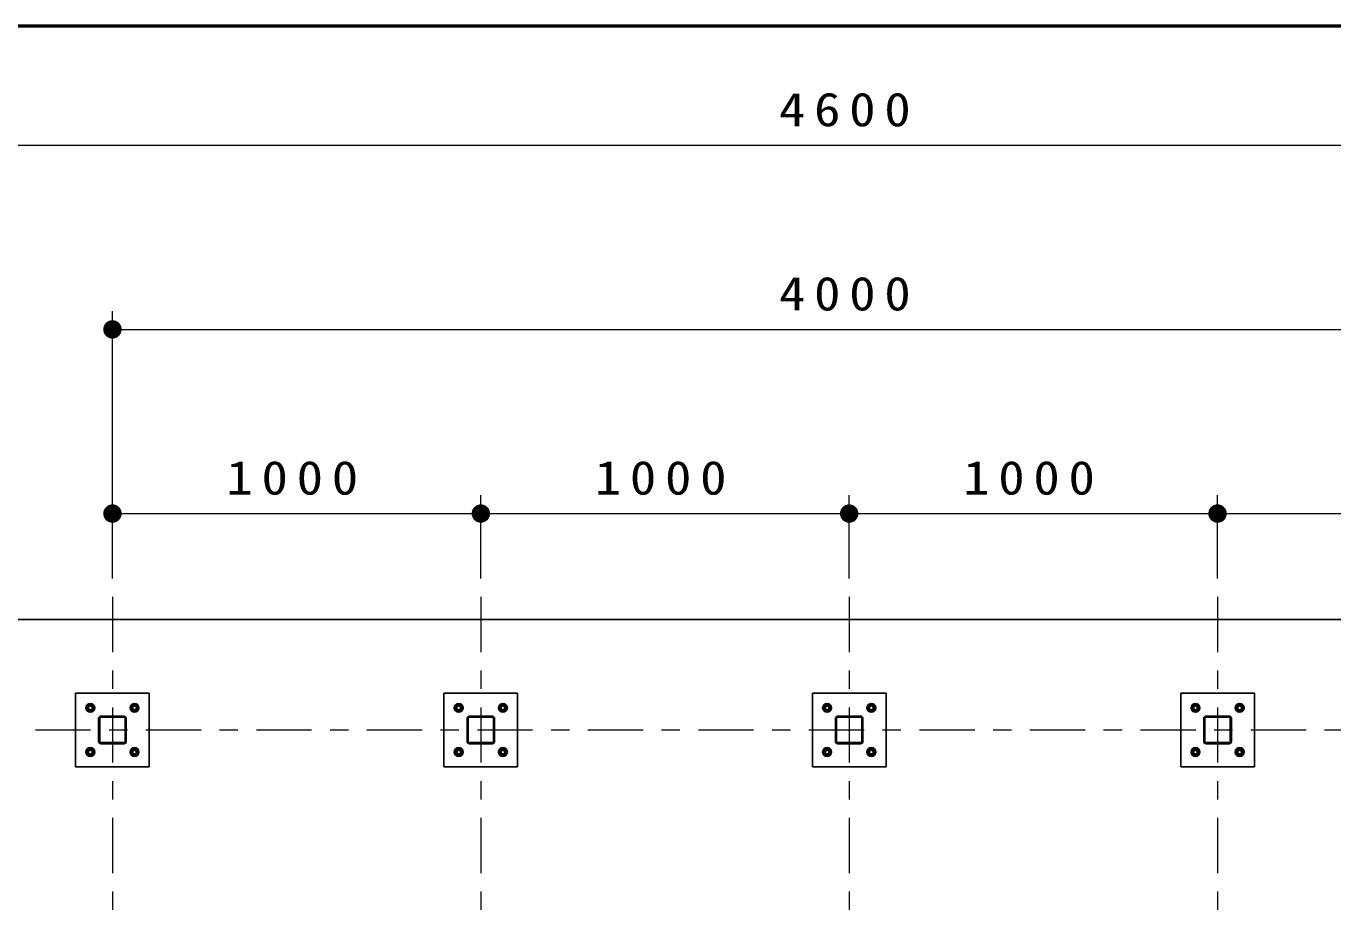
# Model space of a CAD drawing. Units: millimetres on the paper, scale 1:50. Extents: x -365 to 0, y 0 to 257.
# Drawn here: x -143.8 to -72.8, y 208.5 to 257 of the extents above; entities that cross this region are included whole.
import ezdxf

# ---------------------------------------------------------------- set-up
doc = ezdxf.new("R2010")
doc.units = ezdxf.units.MM
doc.linetypes.add('USER2', pattern=[6, 3, -1, 1, -1])
doc.layers.add('LY_1', color=7, linetype='Continuous', lineweight=25)
doc.layers.add('LY_2', color=7, linetype='Continuous', lineweight=13)
doc.styles.add('ＭＳ ゴシック', font='')
doc.styles.get('ＭＳ ゴシック').set_extended_font_data('MS Gothic')

# ---------------------------------------------------------------- blocks, each defined once
blk = doc.blocks.new('filled_dot')
at = {"color": 0, "linetype": 'Continuous', "lineweight": -2, "const_width": 1.25}
blk.add_lwpolyline([(-0.625, 0, 1), (0.625, 0, 1)], format="xyb", close=True, dxfattribs=at)

msp = doc.modelspace()

# ---------------------------------------------------------------- linework, layer by layer
at = {"layer": 'LY_1', "lineweight": 13}
for p, q in [((-145.105, 250.531), (-53.105, 250.531)), ((-139.105, 227.005), (-139.105, 241.531)), ((-139.105, 240.531), (-59.105, 240.531)), ((-139.105, 227.005), (-139.105, 231.531)), ((-119.105, 227.005), (-119.105, 231.531)), ((-99.105, 227.005), (-99.105, 231.531)), ((-79.105, 227.005), (-79.105, 231.531)), ((-139.105, 230.531), (-119.105, 230.531)), ((-119.105, 230.531), (-99.105, 230.531)), ((-99.105, 230.531), (-79.105, 230.531)), ((-79.105, 230.531), (-59.105, 230.531))]:
    msp.add_line(p, q, dxfattribs=at)
at = {"layer": 'LY_1', "color": 2, "linetype": 'USER2', "lineweight": 13}
for p, q in [((-139.105, 226.005), (-139.105, 174.184)), ((-119.105, 226.005), (-119.105, 174.184)), ((-99.105, 226.005), (-99.105, 174.184)), ((-79.105, 226.005), (-79.105, 174.184)), ((-143.292, 218.781), (-54.918, 218.781))]:
    msp.add_line(p, q, dxfattribs=at)
at = {"layer": 'LY_1', "color": 131}
msp.add_line((-145.105, 224.781), (-53.105, 224.781), dxfattribs=at)
at = {"layer": 'LY_1', "color": 4}
for p, q in [((-137.105, 220.781), (-141.105, 220.781)), ((-141.105, 220.781), (-141.105, 216.781)), ((-137.105, 216.781), (-137.105, 220.781)), ((-117.105, 220.781), (-121.105, 220.781)), ((-121.105, 220.781), (-121.105, 216.781)), ((-117.105, 216.781), (-117.105, 220.781)), ((-97.105, 220.781), (-101.105, 220.781)), ((-101.105, 220.781), (-101.105, 216.781)), ((-97.105, 216.781), (-97.105, 220.781)), ((-77.105, 220.781), (-81.105, 220.781)), ((-81.105, 220.781), (-81.105, 216.781)), ((-77.105, 216.781), (-77.105, 220.781)), ((-141.105, 216.781), (-137.105, 216.781)), ((-121.105, 216.781), (-117.105, 216.781)), ((-101.105, 216.781), (-97.105, 216.781)), ((-81.105, 216.781), (-77.105, 216.781))]:
    msp.add_line(p, q, dxfattribs=at)
at = {"layer": 'LY_1'}
for p, q in [((-140.414, 220.171), (-140.524, 219.981)), ((-140.524, 219.981), (-140.414, 219.791)), ((-140.195, 220.171), (-140.414, 220.171)), ((-140.085, 219.981), (-140.195, 220.171)), ((-140.195, 219.791), (-140.085, 219.981)), ((-137.905, 220.2), (-138.095, 220.091)), ((-138.095, 220.091), (-138.095, 219.871)), ((-137.715, 220.091), (-137.905, 220.2)), ((-137.715, 219.871), (-137.715, 220.091)), ((-120.414, 220.171), (-120.524, 219.981)), ((-120.524, 219.981), (-120.414, 219.791)), ((-120.195, 220.171), (-120.414, 220.171)), ((-120.085, 219.981), (-120.195, 220.171)), ((-120.195, 219.791), (-120.085, 219.981)), ((-117.905, 220.2), (-118.095, 220.091)), ((-118.095, 220.091), (-118.095, 219.871)), ((-117.715, 220.091), (-117.905, 220.2)), ((-117.715, 219.871), (-117.715, 220.091)), ((-100.414, 220.171), (-100.524, 219.981)), ((-100.524, 219.981), (-100.414, 219.791)), ((-100.195, 220.171), (-100.414, 220.171)), ((-100.085, 219.981), (-100.195, 220.171)), ((-100.195, 219.791), (-100.085, 219.981)), ((-97.905, 220.2), (-98.095, 220.091)), ((-98.095, 220.091), (-98.095, 219.871)), ((-97.715, 220.091), (-97.905, 220.2)), ((-97.715, 219.871), (-97.715, 220.091)), ((-80.414, 220.171), (-80.524, 219.981)), ((-80.524, 219.981), (-80.414, 219.791)), ((-80.195, 220.171), (-80.414, 220.171)), ((-80.085, 219.981), (-80.195, 220.171)), ((-80.195, 219.791), (-80.085, 219.981)), ((-77.905, 220.2), (-78.095, 220.091)), ((-78.095, 220.091), (-78.095, 219.871)), ((-77.715, 220.091), (-77.905, 220.2)), ((-77.715, 219.871), (-77.715, 220.091)), ((-140.414, 219.791), (-140.195, 219.791)), ((-138.095, 219.871), (-137.905, 219.761)), ((-137.905, 219.761), (-137.715, 219.871)), ((-120.414, 219.791), (-120.195, 219.791)), ((-118.095, 219.871), (-117.905, 219.761)), ((-117.905, 219.761), (-117.715, 219.871)), ((-100.414, 219.791), (-100.195, 219.791)), ((-98.095, 219.871), (-97.905, 219.761)), ((-97.905, 219.761), (-97.715, 219.871)), ((-80.414, 219.791), (-80.195, 219.791)), ((-78.095, 219.871), (-77.905, 219.761)), ((-77.905, 219.761), (-77.715, 219.871)), ((-140.305, 217.8), (-140.495, 217.691)), ((-140.495, 217.691), (-140.495, 217.471)), ((-140.495, 217.471), (-140.305, 217.361)), ((-140.115, 217.691), (-140.305, 217.8)), ((-140.305, 217.361), (-140.115, 217.471)), ((-140.115, 217.471), (-140.115, 217.691)), ((-138.014, 217.771), (-138.124, 217.581)), ((-138.124, 217.581), (-138.014, 217.391)), ((-137.795, 217.771), (-138.014, 217.771)), ((-138.014, 217.391), (-137.795, 217.391)), ((-137.685, 217.581), (-137.795, 217.771)), ((-137.795, 217.391), (-137.685, 217.581)), ((-120.305, 217.8), (-120.495, 217.691)), ((-120.495, 217.691), (-120.495, 217.471)), ((-120.495, 217.471), (-120.305, 217.361)), ((-120.115, 217.691), (-120.305, 217.8)), ((-120.305, 217.361), (-120.115, 217.471)), ((-120.115, 217.471), (-120.115, 217.691)), ((-118.014, 217.771), (-118.124, 217.581)), ((-118.124, 217.581), (-118.014, 217.391)), ((-117.795, 217.771), (-118.014, 217.771)), ((-118.014, 217.391), (-117.795, 217.391)), ((-117.685, 217.581), (-117.795, 217.771)), ((-117.795, 217.391), (-117.685, 217.581)), ((-100.305, 217.8), (-100.495, 217.691)), ((-100.495, 217.691), (-100.495, 217.471)), ((-100.495, 217.471), (-100.305, 217.361)), ((-100.115, 217.691), (-100.305, 217.8)), ((-100.305, 217.361), (-100.115, 217.471)), ((-100.115, 217.471), (-100.115, 217.691)), ((-98.014, 217.771), (-98.124, 217.581)), ((-98.124, 217.581), (-98.014, 217.391)), ((-97.795, 217.771), (-98.014, 217.771)), ((-98.014, 217.391), (-97.795, 217.391)), ((-97.685, 217.581), (-97.795, 217.771)), ((-97.795, 217.391), (-97.685, 217.581)), ((-80.305, 217.8), (-80.495, 217.691)), ((-80.495, 217.691), (-80.495, 217.471)), ((-80.495, 217.471), (-80.305, 217.361)), ((-80.115, 217.691), (-80.305, 217.8)), ((-80.305, 217.361), (-80.115, 217.471)), ((-80.115, 217.471), (-80.115, 217.691)), ((-78.014, 217.771), (-78.124, 217.581)), ((-78.124, 217.581), (-78.014, 217.391)), ((-77.795, 217.771), (-78.014, 217.771)), ((-78.014, 217.391), (-77.795, 217.391)), ((-77.685, 217.581), (-77.795, 217.771)), ((-77.795, 217.391), (-77.685, 217.581))]:
    msp.add_line(p, q, dxfattribs=at)
at = {"layer": 'LY_1', "color": 3}
for p, q in [((-139.855, 219.403), (-139.855, 218.159)), ((-139.791, 218.159), (-139.791, 219.403)), ((-138.483, 219.531), (-139.727, 219.531)), ((-138.483, 219.467), (-139.727, 219.467)), ((-138.419, 218.159), (-138.419, 219.403)), ((-138.355, 218.159), (-138.355, 219.403)), ((-119.855, 218.159), (-119.855, 219.403)), ((-119.791, 218.159), (-119.791, 219.403)), ((-119.727, 219.531), (-118.483, 219.531)), ((-119.727, 219.467), (-118.483, 219.467)), ((-118.419, 218.159), (-118.419, 219.403)), ((-118.355, 219.403), (-118.355, 218.159)), ((-99.855, 218.159), (-99.855, 219.403)), ((-99.791, 218.159), (-99.791, 219.403)), ((-99.727, 219.531), (-98.483, 219.531)), ((-99.727, 219.467), (-98.483, 219.467)), ((-98.419, 218.159), (-98.419, 219.403)), ((-98.355, 219.403), (-98.355, 218.159)), ((-79.855, 219.403), (-79.855, 218.159)), ((-79.791, 218.159), (-79.791, 219.403)), ((-78.483, 219.531), (-79.727, 219.531)), ((-78.483, 219.467), (-79.727, 219.467)), ((-78.419, 218.159), (-78.419, 219.403)), ((-78.355, 218.159), (-78.355, 219.403)), ((-138.483, 218.095), (-139.727, 218.095)), ((-139.727, 218.031), (-138.483, 218.031)), ((-119.727, 218.095), (-118.483, 218.095)), ((-118.483, 218.031), (-119.727, 218.031)), ((-99.727, 218.095), (-98.483, 218.095)), ((-98.483, 218.031), (-99.727, 218.031)), ((-78.483, 218.095), (-79.727, 218.095)), ((-79.727, 218.031), (-78.483, 218.031))]:
    msp.add_line(p, q, dxfattribs=at)
at = {"layer": 'LY_1'}
for centre, radius in [((-140.305, 219.981), 0.24), ((-140.305, 219.981), 0.18), ((-140.305, 219.981), 0.12), ((-140.306, 219.981), 0.101), ((-137.905, 219.981), 0.24), ((-137.905, 219.981), 0.18), ((-137.905, 219.981), 0.12), ((-137.905, 219.982), 0.101), ((-120.305, 219.981), 0.24), ((-120.305, 219.981), 0.18), ((-120.305, 219.981), 0.12), ((-120.306, 219.981), 0.101), ((-117.905, 219.981), 0.24), ((-117.905, 219.981), 0.18), ((-117.905, 219.981), 0.12), ((-117.905, 219.982), 0.101), ((-100.305, 219.981), 0.24), ((-100.305, 219.981), 0.18), ((-100.305, 219.981), 0.12), ((-100.306, 219.981), 0.101), ((-97.905, 219.981), 0.24), ((-97.905, 219.981), 0.18), ((-97.905, 219.981), 0.12), ((-97.905, 219.982), 0.101), ((-80.305, 219.981), 0.24), ((-80.305, 219.981), 0.18), ((-80.305, 219.981), 0.12), ((-80.306, 219.981), 0.101), ((-77.905, 219.981), 0.24), ((-77.905, 219.981), 0.18), ((-77.905, 219.981), 0.12), ((-77.905, 219.982), 0.101), ((-140.305, 217.581), 0.24), ((-137.905, 217.581), 0.24), ((-120.305, 217.581), 0.24), ((-117.905, 217.581), 0.24), ((-100.305, 217.581), 0.24), ((-97.905, 217.581), 0.24), ((-80.305, 217.581), 0.24), ((-77.905, 217.581), 0.24), ((-140.305, 217.581), 0.18), ((-140.305, 217.581), 0.12), ((-140.305, 217.58), 0.101), ((-137.905, 217.581), 0.18), ((-137.905, 217.581), 0.12), ((-137.904, 217.581), 0.101), ((-120.305, 217.581), 0.18), ((-120.305, 217.581), 0.12), ((-120.305, 217.58), 0.101), ((-117.905, 217.581), 0.18), ((-117.905, 217.581), 0.12), ((-117.904, 217.581), 0.101), ((-100.305, 217.581), 0.18), ((-100.305, 217.581), 0.12), ((-100.305, 217.58), 0.101), ((-97.905, 217.581), 0.18), ((-97.905, 217.581), 0.12), ((-97.904, 217.581), 0.101), ((-80.305, 217.581), 0.18), ((-80.305, 217.581), 0.12), ((-80.305, 217.58), 0.101), ((-77.905, 217.581), 0.18), ((-77.905, 217.581), 0.12), ((-77.904, 217.581), 0.101)]:
    msp.add_circle(centre, radius, dxfattribs=at)
at = {"layer": 'LY_1', "color": 3}
for centre, radius, start, end in [((-139.727, 219.403), 0.128, 90, 180), ((-139.727, 219.403), 0.064, 90, 180), ((-138.483, 219.403), 0.128, 0, 90), ((-138.483, 219.403), 0.064, 0, 90), ((-119.727, 219.403), 0.128, 90, 180), ((-119.727, 219.403), 0.064, 90, 180), ((-118.483, 219.403), 0.128, 0, 90), ((-118.483, 219.403), 0.064, 0, 90), ((-99.727, 219.403), 0.128, 90, 180), ((-99.727, 219.403), 0.064, 90, 180), ((-98.483, 219.403), 0.128, 0, 90), ((-98.483, 219.403), 0.064, 0, 90), ((-79.727, 219.403), 0.128, 90, 180), ((-79.727, 219.403), 0.064, 90, 180), ((-78.483, 219.403), 0.128, 0, 90), ((-78.483, 219.403), 0.064, 0, 90), ((-139.727, 218.159), 0.128, 180, 270), ((-139.727, 218.159), 0.064, 180, 270), ((-138.483, 218.159), 0.128, 270, 0), ((-138.483, 218.159), 0.064, 270, 0), ((-119.727, 218.159), 0.128, 180, 270), ((-119.727, 218.159), 0.064, 180, 270), ((-118.483, 218.159), 0.128, 270, 0), ((-118.483, 218.159), 0.064, 270, 0), ((-99.727, 218.159), 0.128, 180, 270), ((-99.727, 218.159), 0.064, 180, 270), ((-98.483, 218.159), 0.128, 270, 0), ((-98.483, 218.159), 0.064, 270, 0), ((-79.727, 218.159), 0.128, 180, 270), ((-79.727, 218.159), 0.064, 180, 270), ((-78.483, 218.159), 0.128, 270, 0), ((-78.483, 218.159), 0.064, 270, 0)]:
    msp.add_arc(centre, radius, start, end, dxfattribs=at)
at = {"layer": 'LY_2', "lineweight": 50}
msp.add_line((0, 257), (-365, 257), dxfattribs=at)

# ---------------------------------------------------------------- block references
at = {"layer": 'LY_1', "lineweight": 13, "xscale": 0.4, "yscale": 0.4}
for p in [(-139.105, 240.531), (-139.105, 230.531), (-119.105, 230.531), (-99.105, 230.531), (-79.105, 230.531)]:
    msp.add_blockref('filled_dot', p, dxfattribs=at)
at = {"layer": 'LY_1', "lineweight": 13, "xscale": 0.4, "yscale": 0.4, "rotation": 180}
for p in [(-119.105, 230.531), (-99.105, 230.531), (-79.105, 230.531)]:
    msp.add_blockref('filled_dot', p, dxfattribs=at)

# ---------------------------------------------------------------- texts
at = {"layer": 'LY_1', "char_height": 1.833, "attachment_point": 8, "style": 'ＭＳ ゴシック'}
for s, insert in [('\\T1.33;\\W1.15;4600', (-99.105, 251.531)), ('\\T1.33;\\W1.15;4000', (-99.105, 241.531)), ('\\T1.33;\\W1.15;1000', (-129.105, 231.531)), ('\\T1.33;\\W1.15;1000', (-109.105, 231.531)), ('\\T1.33;\\W1.15;1000', (-89.105, 231.531))]:
    msp.add_mtext(s, dxfattribs=dict(at, insert=insert))

doc.saveas('drawing.dxf')
